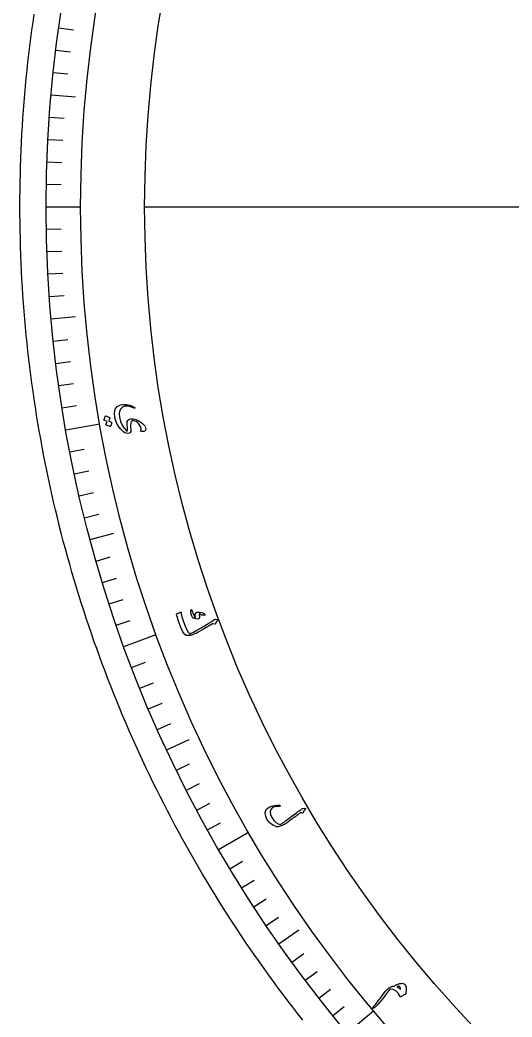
# Model space of a CAD drawing. Header units: millimetres. Extents: x -76 to 76, y -76 to 98.
# Drawn here: x -75.5 to -47.2, y -46.6 to 10.8 of the extents above; entities that cross this region are included whole.
import ezdxf

# ---------------------------------------------------------------- set-up
doc = ezdxf.new("R2010")
doc.units = ezdxf.units.MM
for name, color, linetype in [('CUT_OUTER', 1, 'Continuous'), ('ENGRAVE', 7, 'Continuous'), ('ENGRAVE_FINE', 8, 'Continuous'), ('TEXT', 5, 'Continuous')]:
    doc.layers.add(name, color=color, linetype=linetype)

msp = doc.modelspace()

# ---------------------------------------------------------------- linework, layer by layer
at = {"layer": 'CUT_OUTER'}
msp.add_lwpolyline([(-59.234, -46.8143), (-59.5202, -46.45), (-59.804, -46.0839), (-60.0857, -45.7161), (-60.3651, -45.3465), (-60.6422, -44.9753), (-60.917, -44.6024), (-61.1895, -44.2277), (-61.4597, -43.8515), (-61.7277, -43.4735), (-61.9932, -43.0939), (-62.2565, -42.7128), (-62.5174, -42.3299), (-62.776, -41.9456), (-63.0321, -41.5596), (-63.286, -41.172), (-63.5374, -40.7829), (-63.7864, -40.3923), (-64.0331, -40.0002), (-64.2773, -39.6065), (-64.5191, -39.2114), (-64.7585, -38.8148), (-64.9955, -38.4167), (-65.23, -38.0171), (-65.462, -37.6162), (-65.6916, -37.2138), (-65.9187, -36.81), (-66.1433, -36.4049), (-66.3654, -35.9983), (-66.5851, -35.5905), (-66.8022, -35.1812), (-67.0168, -34.7707), (-67.2289, -34.3588), (-67.4384, -33.9457), (-67.6455, -33.5312), (-67.8499, -33.1155), (-68.0518, -32.6986), (-68.2512, -32.2804), (-68.448, -31.861), (-68.6422, -31.4404), (-68.8338, -31.0187), (-69.0228, -30.5957), (-69.2093, -30.1716), (-69.3931, -29.7464), (-69.5743, -29.3201), (-69.7529, -28.8926), (-69.9289, -28.4641), (-70.1022, -28.0344), (-70.2729, -27.6038), (-70.441, -27.1721), (-70.6064, -26.7393), (-70.7691, -26.3056), (-70.9292, -25.8709), (-71.0866, -25.4352), (-71.2413, -24.9985), (-71.3934, -24.5609), (-71.5427, -24.1224), (-71.6894, -23.683), (-71.8333, -23.2426), (-71.9746, -22.8014), (-72.1132, -22.3594), (-72.249, -21.9165), (-72.3821, -21.4728), (-72.5125, -21.0282), (-72.6402, -20.5829), (-72.7651, -20.1368), (-72.8873, -19.69), (-73.0067, -19.2424), (-73.1234, -18.794), (-73.2374, -18.345), (-73.3485, -17.8953), (-73.457, -17.4449), (-73.5626, -16.9938), (-73.6655, -16.5421), (-73.7656, -16.0898), (-73.863, -15.6369), (-73.9575, -15.1834), (-74.0493, -14.7293), (-74.1383, -14.2747), (-74.2245, -13.8195), (-74.3079, -13.3638), (-74.3885, -12.9076), (-74.4663, -12.4509), (-74.5413, -11.9938), (-74.6134, -11.5362), (-74.6828, -11.0782), (-74.7494, -10.6197), (-74.8131, -10.1608), (-74.8741, -9.7016), (-74.9322, -9.242), (-74.9875, -8.7821), (-75.04, -8.3218), (-75.0896, -7.8612), (-75.1364, -7.4003), (-75.1804, -6.9391), (-75.2216, -6.4777), (-75.2599, -6.016), (-75.2954, -5.5541), (-75.3281, -5.092), (-75.3579, -4.6297), (-75.3849, -4.1672), (-75.4091, -3.7046), (-75.4304, -3.2418), (-75.4488, -2.7789), (-75.4645, -2.3159), (-75.4773, -1.8529), (-75.4872, -1.3897), (-75.4943, -0.9265), (-75.4986, -0.4633), (-75.5, 0), (-75.4986, 0.4633), (-75.4943, 0.9265), (-75.4872, 1.3897), (-75.4773, 1.8529), (-75.4645, 2.3159), (-75.4488, 2.7789), (-75.4304, 3.2418), (-75.4091, 3.7046), (-75.3849, 4.1672), (-75.3579, 4.6297), (-75.3281, 5.092), (-75.2954, 5.5541), (-75.2599, 6.016), (-75.2216, 6.4777), (-75.1804, 6.9391), (-75.1364, 7.4003), (-75.0896, 7.8612), (-75.04, 8.3218), (-74.9875, 8.7821), (-74.9322, 9.242), (-74.8741, 9.7016), (-74.8131, 10.1608), (-74.7494, 10.6197), (-74.6828, 11.0782)], dxfattribs=at)
at = {"layer": 'ENGRAVE'}
for points in [[(-73.7084, 6.4487), (-72.2982, 6.3253)], [(-73.99, 0), (-72.0081, 0)], [(-68.3275, 0), (68.3275, 0)], [(-73.7084, -6.4487), (-72.2982, -6.3253)], [(-72.8659, -12.8482), (-70.9142, -12.5041)], [(-71.4689, -19.15), (-70.1015, -18.7836)], [(-69.5279, -25.3061), (-67.6655, -24.6282)], [(-67.0577, -31.2695), (-65.7747, -30.6713)], [(-64.0772, -36.995), (-62.3609, -36.0041)], [(-60.6091, -42.4389), (-59.4494, -41.627)], [(-56.6796, -47.5599), (-55.1614, -46.2859)]]:
    msp.add_lwpolyline(points, dxfattribs=at)
for radius in [73.99, 73.99, 72.0081, 68.3275, 68.3275]:
    msp.add_circle((0, 0), radius, dxfattribs=at)
at = {"layer": 'ENGRAVE_FINE'}
for points in [[(-73.2699, 10.2974), (-72.4288, 10.1792)], [(-73.4385, 9.0171), (-72.5954, 8.9136)], [(-73.5847, 7.7341), (-72.74, 7.6453)], [(-73.8098, 5.1613), (-72.9625, 5.102)], [(-73.8886, 3.8723), (-73.0404, 3.8279)], [(-73.9449, 2.5822), (-73.0961, 2.5526)], [(-73.9787, 1.2913), (-73.1295, 1.2765)], [(-73.9787, -1.2913), (-73.1295, -1.2765)], [(-73.9449, -2.5822), (-73.0961, -2.5526)], [(-73.8886, -3.8723), (-73.0404, -3.8279)], [(-73.8098, -5.1613), (-72.9625, -5.102)], [(-73.5847, -7.7341), (-72.74, -7.6453)], [(-73.4385, -9.0171), (-72.5954, -8.9136)], [(-73.2699, -10.2974), (-72.4288, -10.1792)], [(-73.0791, -11.5746), (-72.2401, -11.4417)], [(-72.6306, -14.118), (-71.7968, -13.9559)], [(-72.3731, -15.3834), (-71.5423, -15.2068)], [(-72.0936, -16.6441), (-71.266, -16.4531)], [(-71.7922, -17.8998), (-70.968, -17.6943)], [(-71.1238, -20.3944), (-70.3073, -20.1603)], [(-70.757, -21.6326), (-69.9447, -21.3842)], [(-70.3687, -22.8642), (-69.5609, -22.6017)], [(-69.9589, -24.0888), (-69.1558, -23.8123)], [(-69.0756, -26.5156), (-68.2827, -26.2113)], [(-68.6023, -27.7171), (-67.8148, -27.399)], [(-68.1082, -28.9102), (-67.3263, -28.5783)], [(-67.5932, -30.0944), (-66.8173, -29.749)], [(-66.5018, -32.4351), (-65.7384, -32.0627)], [(-65.9256, -33.5908), (-65.1688, -33.2051)], [(-65.3293, -34.7362), (-64.5793, -34.3374)], [(-64.7131, -35.8711), (-63.9702, -35.4593)], [(-63.4218, -38.1077), (-62.6938, -37.6702)], [(-62.7471, -39.2087), (-62.0268, -38.7586)], [(-62.0532, -40.2978), (-61.3409, -39.8352)], [(-61.3405, -41.3747), (-60.6363, -40.8997)], [(-59.8592, -43.4902), (-59.172, -42.991)], [(-59.091, -44.5283), (-58.4127, -44.0171)], [(-58.3049, -45.5528), (-57.6356, -45.0299)], [(-57.501, -46.5634), (-56.8409, -46.0289)]]:
    msp.add_lwpolyline(points, dxfattribs=at)
at = {"layer": 'TEXT'}
for points in [[(-68.5477, -12.8841), (-68.5349, -12.7922), (-68.5517, -12.6956), (-68.598, -12.594), (-68.6738, -12.4873), (-68.7392, -12.4226), (-68.8124, -12.372), (-68.8934, -12.3355), (-68.9823, -12.3131), (-68.9994, -12.3124), (-69.0166, -12.3151), (-69.0338, -12.3213), (-69.0512, -12.331), (-69.1009, -12.3839), (-69.1313, -12.4634), (-69.1423, -12.5693), (-69.1337, -12.7017), (-69.1237, -12.8321), (-69.131, -12.9296), (-69.1558, -12.9942), (-69.1983, -13.0259), (-69.2956, -13.0469), (-69.3864, -13.0438), (-69.4706, -13.0168), (-69.5481, -12.9656), (-69.7218, -12.7889), (-69.8614, -12.5915), (-69.967, -12.3738), (-70.0382, -12.1359), (-70.0655, -11.8675), (-70.0202, -11.6558), (-69.9027, -11.5012), (-69.7134, -11.4039), (-69.6043, -11.3822), (-69.4826, -11.3786), (-69.3483, -11.393), (-69.2013, -11.4253), (-69.1598, -11.4381), (-69.1195, -11.4515), (-69.0805, -11.4657), (-69.0428, -11.4806), (-69.0061, -11.4964), (-68.9703, -11.5131), (-68.9354, -11.5308), (-68.9013, -11.5495), (-68.8867, -11.5602), (-68.8798, -11.5707), (-68.8804, -11.5812), (-68.8887, -11.5916), (-68.9, -11.5985), (-68.9119, -11.6017), (-68.9244, -11.6012), (-68.9376, -11.597), (-69.1343, -11.5163), (-69.306, -11.4772), (-69.4527, -11.4803), (-69.5745, -11.5259), (-69.6937, -11.6276), (-69.7676, -11.7604), (-69.7958, -11.9242), (-69.7782, -12.1189), (-69.7157, -12.3614), (-69.6263, -12.5736), (-69.5102, -12.7555), (-69.3676, -12.9068), (-69.3563, -12.9153), (-69.3462, -12.9175), (-69.3373, -12.9132), (-69.3296, -12.9025), (-69.3189, -12.863), (-69.3158, -12.7973), (-69.3202, -12.7054), (-69.332, -12.5874), (-69.339, -12.4665), (-69.328, -12.3713), (-69.2991, -12.302), (-69.2525, -12.2584), (-69.1933, -12.2316), (-69.1291, -12.2157), (-69.0599, -12.2108), (-68.9856, -12.2167), (-68.8355, -12.2518), (-68.6923, -12.3117), (-68.556, -12.3964), (-68.4264, -12.5056), (-68.395, -12.5352), (-68.3671, -12.5643), (-68.3428, -12.593), (-68.322, -12.6214), (-68.3045, -12.6491), (-68.2903, -12.676), (-68.2794, -12.7022), (-68.2717, -12.7276), (-68.2623, -12.8308), (-68.2953, -12.9014), (-68.3709, -12.9395), (-68.489, -12.9449), (-68.5224, -12.9384), (-68.5433, -12.9261), (-68.5517, -12.908), (-68.5477, -12.8841)], [(-70.234, -12.4095), (-70.2301, -12.4124), (-70.2272, -12.4168), (-70.2255, -12.4228), (-70.2248, -12.4305), (-70.2299, -12.4592), (-70.2362, -12.4872), (-70.2436, -12.5145), (-70.2522, -12.5412), (-70.2621, -12.5674), (-70.2734, -12.5934), (-70.2861, -12.619), (-70.3002, -12.6445), (-70.305, -12.6497), (-70.3105, -12.6527), (-70.3168, -12.6533), (-70.3239, -12.6515), (-70.5515, -12.5563), (-70.5549, -12.5532), (-70.5558, -12.5479), (-70.5544, -12.5404), (-70.5506, -12.5307), (-70.5467, -12.5238), (-70.5416, -12.5128), (-70.5354, -12.4977), (-70.5279, -12.4785), (-70.5192, -12.455), (-70.509, -12.427), (-70.4973, -12.3945), (-70.4842, -12.3575), (-70.6609, -12.2807), (-70.6666, -12.2767), (-70.6689, -12.2707), (-70.6677, -12.2627), (-70.663, -12.2527), (-70.659, -12.244), (-70.653, -12.2304), (-70.6452, -12.2119), (-70.6354, -12.1884), (-70.6237, -12.1597), (-70.6103, -12.1253), (-70.595, -12.0854), (-70.5779, -12.0398), (-70.5746, -12.0348), (-70.5709, -12.0323), (-70.5667, -12.0321), (-70.5622, -12.0343), (-70.3429, -12.1351), (-70.3389, -12.138), (-70.3361, -12.1424), (-70.3343, -12.1485), (-70.3337, -12.1561), (-70.3371, -12.1803), (-70.3417, -12.2041), (-70.3476, -12.2273), (-70.3548, -12.2501), (-70.3631, -12.2724), (-70.3724, -12.2941), (-70.3826, -12.3153), (-70.3938, -12.336)], [(-64.1252, -23.8032), (-64.1474, -23.8275), (-64.1679, -23.8518), (-64.1867, -23.8762), (-64.2039, -23.9008), (-64.2193, -23.9256), (-64.2329, -23.9508), (-64.2447, -23.9764), (-64.2548, -24.0024), (-64.2617, -24.0135), (-64.2721, -24.0203), (-64.286, -24.0226), (-64.3033, -24.0205), (-64.3968, -24.004), (-64.4068, -24.0027), (-64.4149, -24.0022), (-64.4214, -24.0025), (-64.4261, -24.0035), (-64.618, -24.1221), (-64.7917, -24.2281), (-64.9475, -24.3215), (-65.0852, -24.4022), (-65.2048, -24.4699), (-65.3063, -24.5243), (-65.3897, -24.5654), (-65.4549, -24.5932), (-65.58, -24.6402), (-65.6205, -24.6529), (-65.6619, -24.6637), (-65.7042, -24.6726), (-65.7473, -24.6797), (-65.7914, -24.6847), (-65.8365, -24.6875), (-65.8826, -24.6882), (-65.9297, -24.6866), (-66.0192, -24.6318), (-66.1237, -24.4762), (-66.2426, -24.2196), (-66.3748, -23.8617), (-66.4111, -23.7481), (-66.4418, -23.642), (-66.4666, -23.5434), (-66.4859, -23.4522), (-66.4853, -23.4431), (-66.4823, -23.4356), (-66.4769, -23.4299), (-66.4691, -23.4259), (-66.4305, -23.4097), (-66.3953, -23.3952), (-66.3635, -23.3824), (-66.335, -23.3714), (-66.3096, -23.362), (-66.2869, -23.3541), (-66.2669, -23.3477), (-66.2497, -23.3428), (-66.2398, -23.3406), (-66.2333, -23.3421), (-66.2302, -23.3473), (-66.2304, -23.3563), (-66.2273, -23.423), (-66.2131, -23.5054), (-66.1878, -23.6036), (-66.1513, -23.7173), (-66.0299, -24.0528), (-65.918, -24.3089), (-65.8166, -24.486), (-65.7263, -24.5842), (-65.6486, -24.5549), (-65.5132, -24.4863), (-65.32, -24.3784), (-65.0689, -24.2315), (-64.8182, -24.0826), (-64.6287, -23.9694), (-64.5006, -23.8917), (-64.4339, -23.8493), (-64.4159, -23.8371), (-64.399, -23.8257), (-64.3833, -23.8151), (-64.3688, -23.8053), (-64.3555, -23.7963), (-64.3438, -23.7882), (-64.3336, -23.781), (-64.3248, -23.7748), (-64.3051, -23.7625), (-64.2851, -23.7544), (-64.2646, -23.7504), (-64.2436, -23.7504), (-64.1288, -23.762), (-64.1208, -23.7634), (-64.1149, -23.7661), (-64.1112, -23.7698), (-64.1096, -23.7747), (-64.1107, -23.7819), (-64.1137, -23.789), (-64.1185, -23.7962), (-64.1252, -23.8032)], [(-64.843, -23.4937), (-64.8419, -23.4987), (-64.8424, -23.5035), (-64.8443, -23.5081), (-64.8478, -23.5126), (-64.8514, -23.515), (-64.8556, -23.5169), (-64.8604, -23.5182), (-64.8657, -23.5191), (-65.0209, -23.5152), (-65.037, -23.5137), (-65.0501, -23.5107), (-65.06, -23.5062), (-65.0669, -23.5003), (-65.0875, -23.4718), (-65.1093, -23.449), (-65.1323, -23.432), (-65.1564, -23.4208), (-65.167, -23.4207), (-65.1752, -23.429), (-65.1811, -23.4458), (-65.1847, -23.4711), (-65.1845, -23.4871), (-65.1839, -23.5035), (-65.1828, -23.5202), (-65.1811, -23.5373), (-65.1789, -23.5549), (-65.1761, -23.5731), (-65.1727, -23.5921), (-65.1687, -23.6117), (-65.1724, -23.686), (-65.2205, -23.7268), (-65.3131, -23.7342), (-65.4501, -23.7079), (-65.4936, -23.6923), (-65.5296, -23.6746), (-65.5579, -23.6549), (-65.5786, -23.6332), (-65.5948, -23.6069), (-65.6113, -23.5685), (-65.6282, -23.5179), (-65.6454, -23.4552), (-65.6535, -23.4229), (-65.66, -23.3919), (-65.665, -23.3622), (-65.6684, -23.3337), (-65.6708, -23.3066), (-65.6726, -23.2812), (-65.6738, -23.2573), (-65.6744, -23.235), (-65.6719, -23.2203), (-65.6671, -23.2087), (-65.6601, -23.2003), (-65.6509, -23.1951), (-65.6403, -23.1931), (-65.6313, -23.1953), (-65.6242, -23.2018), (-65.6188, -23.2125), (-65.6037, -23.2472), (-65.5873, -23.2869), (-65.5695, -23.3314), (-65.5503, -23.3809), (-65.5142, -23.4731), (-65.4825, -23.5438), (-65.4552, -23.593), (-65.4323, -23.6208), (-65.4278, -23.6238), (-65.4229, -23.6246), (-65.4179, -23.6231), (-65.4125, -23.6194), (-65.4096, -23.6158), (-65.4077, -23.6105), (-65.4069, -23.6033), (-65.407, -23.5944), (-65.4157, -23.514), (-65.4178, -23.4799), (-65.4157, -23.4493), (-65.4095, -23.4223), (-65.399, -23.3988), (-65.3847, -23.377), (-65.3676, -23.361), (-65.3477, -23.3508), (-65.325, -23.3465), (-65.1633, -23.3409), (-65.0291, -23.3636), (-64.9224, -23.4145), (-64.843, -23.4937)], [(-59.1097, -34.6246), (-59.1001, -34.6244), (-59.092, -34.6266), (-59.0852, -34.6311), (-59.0797, -34.638), (-59.0767, -34.6462), (-59.0769, -34.6549), (-59.0805, -34.664), (-59.0874, -34.6734), (-59.1288, -34.7265), (-59.1619, -34.7768), (-59.1868, -34.8242), (-59.2035, -34.8688), (-59.2105, -34.8832), (-59.2224, -34.8931), (-59.2394, -34.8987), (-59.2613, -34.8997), (-59.2727, -34.8988), (-59.2836, -34.8981), (-59.2941, -34.8974), (-59.3041, -34.8969), (-59.3135, -34.8964), (-59.3221, -34.8959), (-59.33, -34.8952), (-59.3371, -34.8946), (-59.3498, -34.8939), (-59.3632, -34.8959), (-59.3774, -34.9008), (-59.3923, -34.9084), (-59.4313, -34.935), (-59.4735, -34.9647), (-59.5189, -34.9974), (-59.5674, -35.0331), (-59.6191, -35.0717), (-59.6742, -35.1131), (-59.7326, -35.1573), (-59.7943, -35.2042), (-59.8553, -35.252), (-59.9129, -35.2964), (-59.9671, -35.3375), (-60.018, -35.3753), (-60.0656, -35.4099), (-60.1099, -35.4416), (-60.1509, -35.4705), (-60.1888, -35.4965), (-60.3037, -35.5684), (-60.4199, -35.624), (-60.5374, -35.6634), (-60.6563, -35.6863), (-60.7341, -35.6861), (-60.8185, -35.6646), (-60.9094, -35.6217), (-61.0068, -35.5574), (-61.1009, -35.4808), (-61.1805, -35.4036), (-61.2456, -35.326), (-61.2963, -35.2479), (-61.3844, -35.0302), (-61.3912, -34.8426), (-61.3169, -34.6852), (-61.1619, -34.5582), (-61.0279, -34.4963), (-60.8836, -34.4589), (-60.7289, -34.4459), (-60.5638, -34.4572), (-60.5534, -34.4593), (-60.5455, -34.4632), (-60.5401, -34.4689), (-60.5372, -34.4764), (-60.5358, -34.4854), (-60.5363, -34.4931), (-60.5387, -34.4996), (-60.543, -34.5048), (-60.5503, -34.5109), (-60.5584, -34.5151), (-60.5671, -34.5173), (-60.5765, -34.5176), (-60.7133, -34.5237), (-60.8249, -34.5376), (-60.9111, -34.5593), (-60.9721, -34.589), (-61.0763, -34.7006), (-61.116, -34.8368), (-61.0907, -34.9974), (-61.0004, -35.1822), (-60.8906, -35.3323), (-60.7716, -35.4449), (-60.6439, -35.5199), (-60.5074, -35.5574), (-60.4674, -35.5314), (-60.4213, -35.5001), (-60.369, -35.4633), (-60.3106, -35.4212), (-60.246, -35.3735), (-60.1751, -35.32), (-60.098, -35.2606), (-60.0145, -35.1955), (-59.9278, -35.1293), (-59.8422, -35.0647), (-59.7577, -35.0015), (-59.6743, -34.9398), (-59.592, -34.8797), (-59.5106, -34.8213), (-59.4301, -34.7647), (-59.3506, -34.7099), (-59.2759, -34.6538), (-59.2666, -34.6489), (-59.2573, -34.6452), (-59.248, -34.6427), (-59.2389, -34.6415)], [(-53.9824, -44.8612), (-53.9441, -44.839), (-53.9053, -44.8179), (-53.8658, -44.7979), (-53.8256, -44.7788), (-53.7849, -44.7612), (-53.7437, -44.7456), (-53.7019, -44.732), (-53.6596, -44.7203), (-53.5783, -44.7047), (-53.5084, -44.7003), (-53.45, -44.7072), (-53.403, -44.7254), (-53.3508, -44.7693), (-53.3138, -44.8348), (-53.2919, -44.9219), (-53.2851, -45.0308), (-53.2854, -45.0626), (-53.2866, -45.0944), (-53.2888, -45.1261), (-53.292, -45.1577), (-53.296, -45.1894), (-53.3007, -45.2213), (-53.3061, -45.2534), (-53.3123, -45.2856), (-53.3167, -45.3033), (-53.3231, -45.3181), (-53.3315, -45.3301), (-53.3418, -45.3393), (-53.3902, -45.3684), (-53.4336, -45.394), (-53.472, -45.4164), (-53.5054, -45.4353), (-53.5333, -45.4508), (-53.5553, -45.4624), (-53.5713, -45.4704), (-53.5812, -45.4746), (-53.596, -45.4766), (-53.6088, -45.4737), (-53.6194, -45.4659), (-53.628, -45.4532), (-53.7421, -45.2721), (-53.874, -45.1422), (-54.0239, -45.0634), (-54.1922, -45.0355), (-54.2085, -45.0372), (-54.2224, -45.0419), (-54.2339, -45.0494), (-54.2429, -45.0598), (-54.3533, -45.2146), (-54.4705, -45.3727), (-54.5946, -45.5343), (-54.7257, -45.6992), (-54.9077, -45.9142), (-55.0482, -46.0577), (-55.1474, -46.1293), (-55.2055, -46.129), (-55.2126, -46.1151), (-55.2104, -46.0975), (-55.1989, -46.0763), (-55.1779, -46.0513), (-55.131, -46.0032), (-55.0835, -45.9516), (-55.0355, -45.8963), (-54.9869, -45.8374), (-54.9377, -45.7753), (-54.8878, -45.7103), (-54.837, -45.6426), (-54.7856, -45.5719), (-54.6125, -45.3356), (-54.4692, -45.1555), (-54.356, -45.0316), (-54.2731, -44.9636), (-54.2298, -44.9378), (-54.1882, -44.9159), (-54.1485, -44.898), (-54.1106, -44.884), (-54.0748, -44.8736), (-54.0415, -44.8663), (-54.0107, -44.8622), (-53.9824, -44.8612)], [(-53.8139, -44.9058), (-53.7897, -44.9184), (-53.7652, -44.9327), (-53.7406, -44.9485), (-53.7157, -44.9659), (-53.6906, -44.9848), (-53.6656, -45.005), (-53.6405, -45.0265), (-53.6155, -45.0493), (-53.6183, -44.99), (-53.6266, -44.9438), (-53.6403, -44.9106), (-53.6596, -44.8905), (-53.6932, -44.8756), (-53.7301, -44.8731), (-53.7704, -44.8832), (-53.8139, -44.9058)]]:
    msp.add_lwpolyline(points, close=True, dxfattribs=at)

doc.saveas('drawing.dxf')
